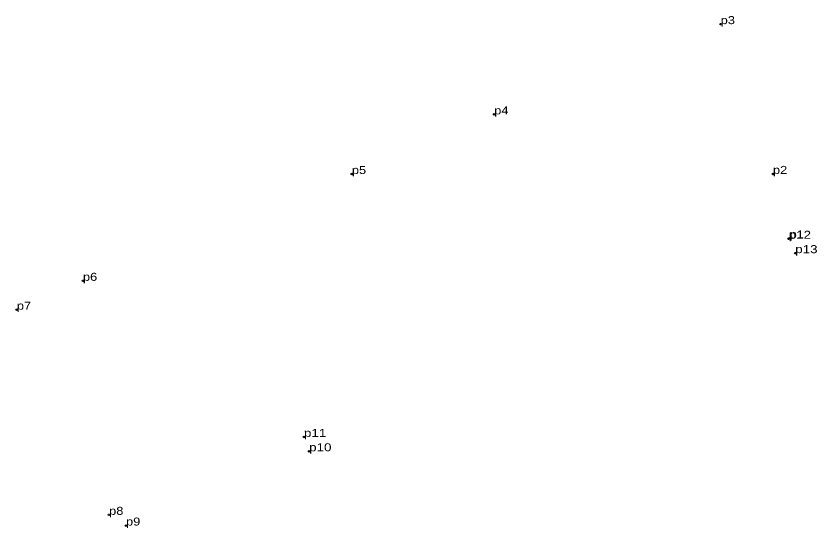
# Model space of a CAD drawing. Header units: metres. Extents: x 547619 to 552195, y 1820503 to 1839811.
# Drawn here: x 548288.1 to 548468.2, y 1822210.6 to 1822325.7 of the extents above; entities that cross this region are included whole.
import ezdxf

# ---------------------------------------------------------------- set-up
doc = ezdxf.new("R2010")
doc.units = ezdxf.units.M
doc.header["$LTSCALE"] = 0.72
doc.header["$PDMODE"] = 32
doc.header["$PDSIZE"] = 0.36
doc.layers.add('12', color=7, linetype='Continuous')
doc.layers.add('7', color=7, linetype='Continuous')

msp = doc.modelspace()

# ---------------------------------------------------------------- linework, layer by layer
at = {"layer": '7'}
for p in [(548446.51, 1822323.83), (548395.61, 1822303.54), (548363.62, 1822290.14), (548458.26, 1822290.16), (548461.8, 1822275.58), (548462.01, 1822275.69), (548463.27, 1822272.35), (548303.18, 1822266.13), (548288.32, 1822259.64), (548352.85, 1822231.05), (548354.02, 1822227.82), (548309.06, 1822213.53), (548312.86, 1822211.12)]:
    msp.add_point(p, dxfattribs=at)

# ---------------------------------------------------------------- texts
at = {"layer": '12'}
for s, width, p in [('p3', 1.2, (548446.51, 1822323.83)), ('p4', 1.2, (548395.61, 1822303.54)), ('p5', 1.2, (548363.62, 1822290.14)), ('p2', 1.2, (548458.26, 1822290.16)), ('p12', 1.25, (548461.8, 1822275.58)), ('p1', 1.2, (548462.01, 1822275.69)), ('p13', 1.25, (548463.27, 1822272.35)), ('p6', 1.2, (548303.18, 1822266.13)), ('p7', 1.2, (548288.32, 1822259.64)), ('p11', 1.25, (548352.85, 1822231.04)), ('p10', 1.25, (548354.02, 1822227.82)), ('p8', 1.2, (548309.06, 1822213.53)), ('p9', 1.2, (548312.86, 1822211.12))]:
    msp.add_text(s, height=1.8, dxfattribs=dict(at, width=width)).set_placement(p)

doc.saveas('drawing.dxf')
